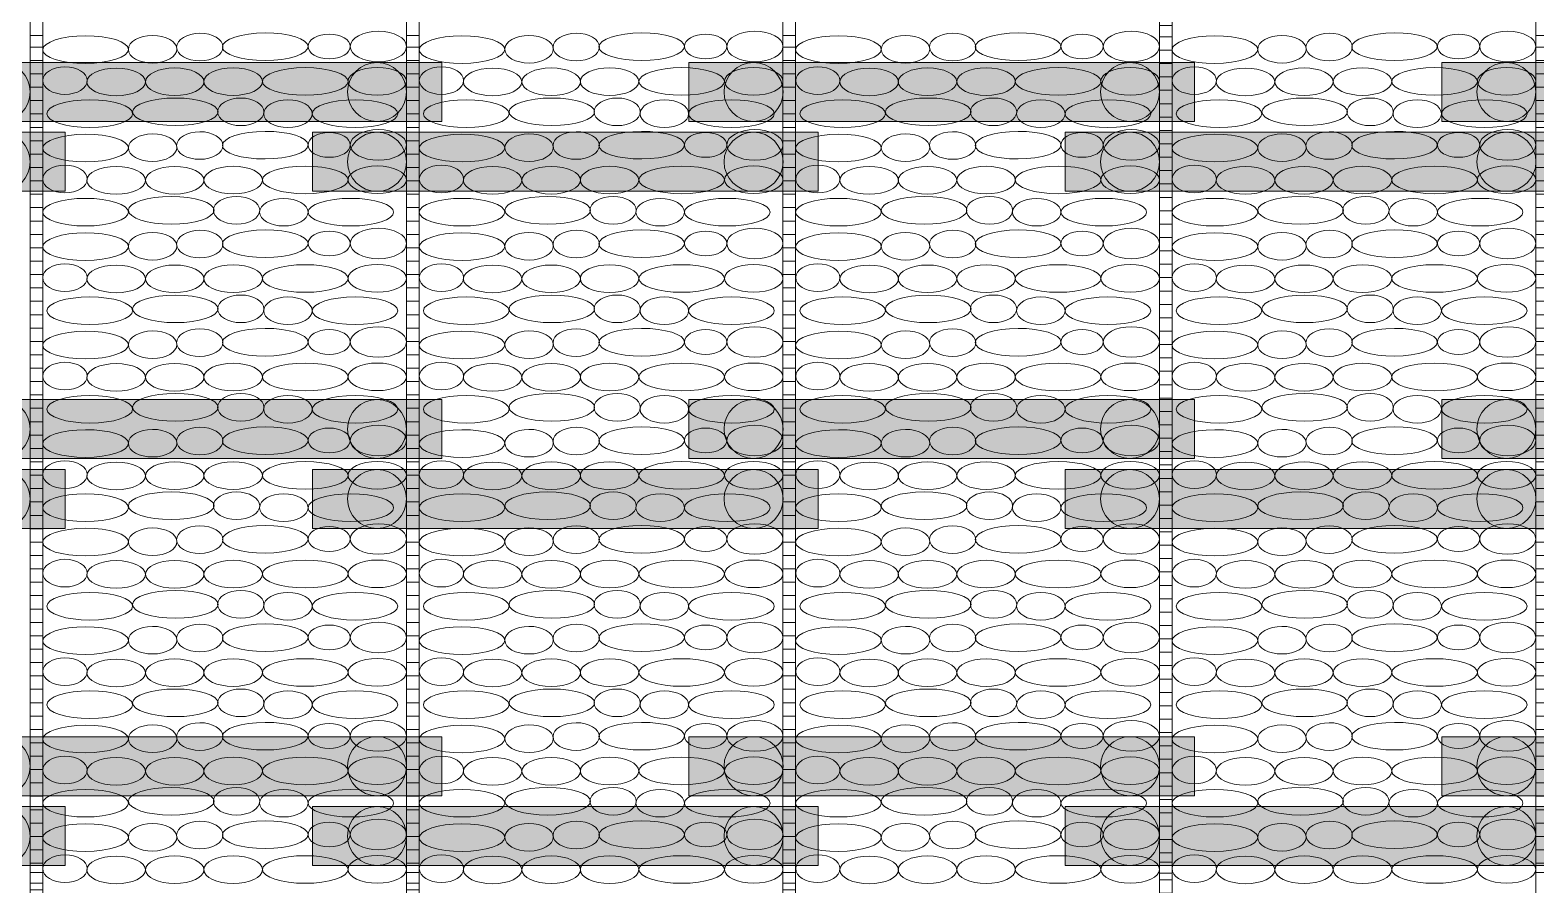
# Model space of a CAD drawing. Header units: inches. Extents: x 523 to 1492, y 69 to 539.
# Drawn here: x 813.8 to 849.53, y 334.78 to 355.06 of the extents above; entities that cross this region are included whole.
import ezdxf

# ---------------------------------------------------------------- set-up
doc = ezdxf.new("R2010")
doc.units = ezdxf.units.IN
doc.header["$MEASUREMENT"] = 0
pattern_1 = [(0, (17.8616, 0.25796), (1e-16, 0.3175), [])]
pattern_2 = [(0, (44.6572, 0.01436), (1e-16, 0.3175), [])]
pattern_3 = [(0, (53.58904, 0.01436), (1e-16, 0.3175), [])]
pattern_4 = [(0, (62.52087, 0.01436), (1e-16, 0.3175), [])]

# ---------------------------------------------------------------- blocks, each defined once
blk = doc.blocks.new('Бут.полосы')
at = {"linetype": 'ByBlock', "lineweight": 15}
h = blk.add_hatch(dxfattribs=at)
h.set_pattern_fill('ANSI31', color=22, scale=0.1, angle=315, style=0)
h.set_pattern_definition(pattern_1)
h.paths.add_polyline_path([(1973.124, -4735.447), (1972.824, -4735.447), (1972.824, -4755.303), (1973.124, -4755.303)])
h = blk.add_hatch(dxfattribs=at)
h.set_pattern_fill('ANSI31', color=22, scale=0.1, angle=315, style=0)
h.set_pattern_definition([(0, (26.79356, 0.01436), (1e-16, 0.3175), [])])
h.paths.add_polyline_path([(1982.056, -4735.691), (1981.756, -4735.691), (1981.756, -4755.546), (1982.056, -4755.546)])
h = blk.add_hatch(dxfattribs=at)
h.set_pattern_fill('ANSI31', color=22, scale=0.1, angle=315, style=0)
h.set_pattern_definition(pattern_2)
h.paths.add_polyline_path([(1999.92, -4735.691), (1999.62, -4735.691), (1999.62, -4755.546), (1999.92, -4755.546)])
h = blk.add_hatch(dxfattribs=at)
h.set_pattern_fill('ANSI31', color=22, scale=0.1, angle=315, style=0)
h.set_pattern_definition(pattern_3)
h.paths.add_polyline_path([(2008.852, -4735.691), (2008.552, -4735.691), (2008.552, -4755.546), (2008.852, -4755.546)])
h = blk.add_hatch(dxfattribs=at)
h.set_pattern_fill('ANSI31', color=22, scale=0.1, angle=315, style=0)
h.set_pattern_definition(pattern_4)
h.paths.add_polyline_path([(2017.784, -4735.691), (2017.484, -4735.691), (2017.484, -4755.546), (2017.784, -4755.546)])
h = blk.add_hatch(dxfattribs=at)
h.set_pattern_fill('ANSI31', color=22, scale=0.1, angle=315, style=0)
h.set_pattern_definition(pattern_1)
h.paths.add_polyline_path([(1973.125, -4755.563), (1972.825, -4755.563), (1972.825, -4775.54), (1973.125, -4775.54)])
h = blk.add_hatch(dxfattribs=at)
h.set_pattern_fill('ANSI31', color=22, scale=0.1, angle=315, style=0)
h.set_pattern_definition(pattern_2)
h.paths.add_polyline_path([(1999.92, -4755.806), (1999.62, -4755.806), (1999.62, -4775.784), (1999.92, -4775.784)])
h = blk.add_hatch(dxfattribs=at)
h.set_pattern_fill('ANSI31', color=22, scale=0.1, angle=315, style=0)
h.set_pattern_definition(pattern_3)
h.paths.add_polyline_path([(2008.852, -4755.806), (2008.552, -4755.806), (2008.552, -4775.784), (2008.852, -4775.784)])
h = blk.add_hatch(dxfattribs=at)
h.set_pattern_fill('ANSI31', color=22, scale=0.1, angle=315, style=0)
h.set_pattern_definition(pattern_4)
h.paths.add_polyline_path([(2017.784, -4755.806), (2017.484, -4755.806), (2017.484, -4775.784), (2017.784, -4775.784)])
at = {"color": 7, "linetype": 'ByBlock', "lineweight": 15}
for points in [[(1973.124, -4775.784), (1981.756, -4775.784), (1981.756, -4691.934), (1973.124, -4691.934)], [(1990.988, -4776.027), (1999.62, -4776.027), (1999.62, -4691.934), (1990.988, -4691.934)], [(1999.92, -4776.027), (2008.552, -4776.027), (2008.552, -4691.934), (1999.92, -4691.934)], [(2008.852, -4776.027), (2017.484, -4776.027), (2017.484, -4691.934), (2008.852, -4691.934)], [(2017.784, -4776.027), (2026.416, -4776.027), (2026.416, -4691.934), (2017.784, -4691.934)]]:
    blk.add_lwpolyline(points, close=True, dxfattribs=at)
at = {"color": 22, "linetype": 'ByBlock', "lineweight": 15}
for points in [[(1973.124, -4735.447), (1972.824, -4735.447), (1972.824, -4755.303), (1973.124, -4755.303)], [(1982.056, -4735.691), (1981.756, -4735.691), (1981.756, -4755.546), (1982.056, -4755.546)], [(1999.92, -4735.691), (1999.62, -4735.691), (1999.62, -4755.546), (1999.92, -4755.546)], [(2008.852, -4735.691), (2008.552, -4735.691), (2008.552, -4755.546), (2008.852, -4755.546)], [(2017.784, -4735.691), (2017.484, -4735.691), (2017.484, -4755.546), (2017.784, -4755.546)], [(1973.125, -4755.563), (1972.825, -4755.563), (1972.825, -4775.54), (1973.125, -4775.54)], [(1999.92, -4755.806), (1999.62, -4755.806), (1999.62, -4775.784), (1999.92, -4775.784)], [(2008.852, -4755.806), (2008.552, -4755.806), (2008.552, -4775.784), (2008.852, -4775.784)], [(2017.784, -4755.806), (2017.484, -4755.806), (2017.484, -4775.784), (2017.784, -4775.784)]]:
    blk.add_lwpolyline(points, close=True, dxfattribs=at)
at = {"color": 253, "linetype": 'ByBlock', "lineweight": 15, "extrusion": (0, 0, -1)}
for centre, major_axis, ratio in [((1976.851, -4735.962), (-0.549, -0.003), 0.596748), ((1978.402, -4735.954), (-1.016, -0.005), 0.322367), ((2003.646, -4735.962), (-0.549, -0.003), 0.596748), ((2005.198, -4735.954), (-1.016, -0.005), 0.322367), ((2012.578, -4735.962), (-0.549, -0.003), 0.596748), ((2014.13, -4735.954), (-1.016, -0.005), 0.322367), ((2021.51, -4735.962), (-0.549, -0.003), 0.596748), ((2023.062, -4735.954), (-1.016, -0.005), 0.322367), ((1974.14, -4736.021), (-1.016, -0.005), 0.322367), ((2000.936, -4736.021), (-1.016, -0.005), 0.322367), ((2009.868, -4736.021), (-1.016, -0.005), 0.322367), ((2018.8, -4736.021), (-1.016, -0.005), 0.322367), ((1978.942, -4737.543), (-0.575, 0), 0.569135), ((2005.738, -4737.543), (-0.575, 0), 0.569135), ((2014.67, -4737.543), (-0.575, 0), 0.569135), ((2023.602, -4737.543), (-0.575, 0), 0.569135), ((1974.14, -4738.358), (-1.016, -0.005), 0.322367), ((1976.851, -4738.298), (-0.549, -0.003), 0.596748), ((1978.402, -4738.29), (-1.016, -0.005), 0.322367), ((2000.936, -4738.358), (-1.016, -0.005), 0.322367), ((2003.646, -4738.298), (-0.549, -0.003), 0.596748), ((2005.198, -4738.29), (-1.016, -0.005), 0.322367), ((2009.868, -4738.358), (-1.016, -0.005), 0.322367), ((2012.578, -4738.298), (-0.549, -0.003), 0.596748), ((2014.13, -4738.29), (-1.016, -0.005), 0.322367), ((2018.8, -4738.358), (-1.016, -0.005), 0.322367), ((2021.51, -4738.298), (-0.549, -0.003), 0.596748), ((2023.062, -4738.29), (-1.016, -0.005), 0.322367), ((1978.844, -4739.88), (-0.575, 0), 0.569135), ((2005.639, -4739.88), (-0.575, 0), 0.569135), ((2014.571, -4739.88), (-0.575, 0), 0.569135), ((2023.503, -4739.88), (-0.575, 0), 0.569135), ((1978.402, -4740.629), (-1.016, -0.005), 0.322367), ((2005.198, -4740.629), (-1.016, -0.005), 0.322367), ((2014.13, -4740.629), (-1.016, -0.005), 0.322367), ((2023.062, -4740.629), (-1.016, -0.005), 0.322367), ((1974.14, -4740.697), (-1.016, -0.005), 0.322367), ((1976.851, -4740.637), (-0.549, -0.003), 0.596748), ((2000.936, -4740.697), (-1.016, -0.005), 0.322367), ((2003.646, -4740.637), (-0.549, -0.003), 0.596748), ((2009.868, -4740.697), (-1.016, -0.005), 0.322367), ((2012.578, -4740.637), (-0.549, -0.003), 0.596748), ((2018.8, -4740.697), (-1.016, -0.005), 0.322367), ((2021.51, -4740.637), (-0.549, -0.003), 0.596748), ((1978.942, -4742.219), (-0.575, 0), 0.569135), ((2005.738, -4742.219), (-0.575, 0), 0.569135), ((2014.67, -4742.219), (-0.575, 0), 0.569135), ((2023.602, -4742.219), (-0.575, 0), 0.569135), ((1974.14, -4743.033), (-1.016, -0.005), 0.322367), ((1976.851, -4742.974), (-0.549, -0.003), 0.596748), ((1978.402, -4742.966), (-1.016, -0.005), 0.322367), ((2000.936, -4743.033), (-1.016, -0.005), 0.322367), ((2003.646, -4742.974), (-0.549, -0.003), 0.596748), ((2005.198, -4742.966), (-1.016, -0.005), 0.322367), ((2009.868, -4743.033), (-1.016, -0.005), 0.322367), ((2012.578, -4742.974), (-0.549, -0.003), 0.596748), ((2014.13, -4742.966), (-1.016, -0.005), 0.322367), ((2018.8, -4743.033), (-1.016, -0.005), 0.322367), ((2021.51, -4742.974), (-0.549, -0.003), 0.596748), ((2023.062, -4742.966), (-1.016, -0.005), 0.322367), ((1978.942, -4744.556), (-0.575, 0), 0.569135), ((2005.738, -4744.556), (-0.575, 0), 0.569135), ((2014.67, -4744.556), (-0.575, 0), 0.569135), ((2023.602, -4744.556), (-0.575, 0), 0.569135), ((1974.14, -4745.37), (-1.016, -0.005), 0.322367), ((1976.851, -4745.311), (-0.549, -0.003), 0.596748), ((1978.402, -4745.303), (-1.016, -0.005), 0.322367), ((2000.936, -4745.37), (-1.016, -0.005), 0.322367), ((2003.646, -4745.311), (-0.549, -0.003), 0.596748), ((2005.198, -4745.303), (-1.016, -0.005), 0.322367), ((2009.868, -4745.37), (-1.016, -0.005), 0.322367), ((2012.578, -4745.311), (-0.549, -0.003), 0.596748), ((2014.13, -4745.303), (-1.016, -0.005), 0.322367), ((2018.8, -4745.37), (-1.016, -0.005), 0.322367), ((2021.51, -4745.311), (-0.549, -0.003), 0.596748), ((2023.062, -4745.303), (-1.016, -0.005), 0.322367), ((1978.844, -4746.892), (-0.575, 0), 0.569135), ((2005.639, -4746.892), (-0.575, 0), 0.569135), ((2014.571, -4746.892), (-0.575, 0), 0.569135), ((2023.503, -4746.892), (-0.575, 0), 0.569135), ((1974.14, -4747.709), (-1.016, -0.005), 0.322367), ((1976.851, -4747.65), (-0.549, -0.003), 0.596748), ((1978.402, -4747.642), (-1.016, -0.005), 0.322367), ((2000.936, -4747.709), (-1.016, -0.005), 0.322367), ((2003.646, -4747.65), (-0.549, -0.003), 0.596748), ((2005.198, -4747.642), (-1.016, -0.005), 0.322367), ((2009.868, -4747.709), (-1.016, -0.005), 0.322367), ((2012.578, -4747.65), (-0.549, -0.003), 0.596748), ((2014.13, -4747.642), (-1.016, -0.005), 0.322367), ((2018.8, -4747.709), (-1.016, -0.005), 0.322367), ((2021.51, -4747.65), (-0.549, -0.003), 0.596748), ((2023.062, -4747.642), (-1.016, -0.005), 0.322367), ((1978.942, -4749.231), (-0.575, 0), 0.569135), ((2005.738, -4749.231), (-0.575, 0), 0.569135), ((2014.67, -4749.231), (-0.575, 0), 0.569135), ((2023.602, -4749.231), (-0.575, 0), 0.569135), ((1974.14, -4750.046), (-1.016, -0.005), 0.322367), ((1976.851, -4749.986), (-0.549, -0.003), 0.596748), ((1978.402, -4749.978), (-1.016, -0.005), 0.322367), ((2000.936, -4750.046), (-1.016, -0.005), 0.322367), ((2003.646, -4749.986), (-0.549, -0.003), 0.596748), ((2005.198, -4749.978), (-1.016, -0.005), 0.322367), ((2009.868, -4750.046), (-1.016, -0.005), 0.322367), ((2012.578, -4749.986), (-0.549, -0.003), 0.596748), ((2014.13, -4749.978), (-1.016, -0.005), 0.322367), ((2018.8, -4750.046), (-1.016, -0.005), 0.322367), ((2021.51, -4749.986), (-0.549, -0.003), 0.596748), ((2023.062, -4749.978), (-1.016, -0.005), 0.322367), ((1978.942, -4751.568), (-0.575, 0), 0.569135), ((2005.738, -4751.568), (-0.575, 0), 0.569135), ((2014.67, -4751.568), (-0.575, 0), 0.569135), ((2023.602, -4751.568), (-0.575, 0), 0.569135), ((1974.14, -4752.382), (-1.016, -0.005), 0.322367), ((1976.851, -4752.323), (-0.549, -0.003), 0.596748), ((1978.402, -4752.315), (-1.016, -0.005), 0.322367), ((2000.936, -4752.382), (-1.016, -0.005), 0.322367), ((2003.646, -4752.323), (-0.549, -0.003), 0.596748), ((2005.198, -4752.315), (-1.016, -0.005), 0.322367), ((2009.868, -4752.382), (-1.016, -0.005), 0.322367), ((2012.578, -4752.323), (-0.549, -0.003), 0.596748), ((2014.13, -4752.315), (-1.016, -0.005), 0.322367), ((2018.8, -4752.382), (-1.016, -0.005), 0.322367), ((2021.51, -4752.323), (-0.549, -0.003), 0.596748), ((2023.062, -4752.315), (-1.016, -0.005), 0.322367), ((1978.844, -4753.905), (-0.575, 0), 0.569135), ((2005.639, -4753.905), (-0.575, 0), 0.569135), ((2014.571, -4753.905), (-0.575, 0), 0.569135), ((2023.503, -4753.905), (-0.575, 0), 0.569135), ((1974.14, -4754.721), (-1.016, -0.005), 0.322367), ((1976.851, -4754.662), (-0.549, -0.003), 0.596748), ((1978.402, -4754.654), (-1.016, -0.005), 0.322367), ((2000.936, -4754.721), (-1.016, -0.005), 0.322367), ((2003.646, -4754.662), (-0.549, -0.003), 0.596748), ((2005.198, -4754.654), (-1.016, -0.005), 0.322367), ((2009.868, -4754.721), (-1.016, -0.005), 0.322367), ((2012.578, -4754.662), (-0.549, -0.003), 0.596748), ((2014.13, -4754.654), (-1.016, -0.005), 0.322367), ((2018.8, -4754.721), (-1.016, -0.005), 0.322367), ((2021.51, -4754.662), (-0.549, -0.003), 0.596748), ((2023.062, -4754.654), (-1.016, -0.005), 0.322367)]:
    blk.add_ellipse(centre, major_axis=major_axis, ratio=ratio, dxfattribs=at)
at = {"color": 253, "linetype": 'ByBlock', "lineweight": 15}
for centre, major_axis, ratio in [((1979.921, -4735.948), (-0.502, 0), 0.586261), ((1981.09, -4735.948), (-0.667, 0), 0.543772), ((2006.716, -4735.948), (-0.502, 0), 0.586261), ((2007.885, -4735.948), (-0.667, 0), 0.543772), ((2015.648, -4735.948), (-0.502, 0), 0.586261), ((2016.817, -4735.948), (-0.667, 0), 0.543772), ((2024.58, -4735.948), (-0.502, 0), 0.586261), ((2025.749, -4735.948), (-0.667, 0), 0.543772), ((1975.732, -4736.013), (0.575, 0.003), 0.569135), ((2002.527, -4736.013), (0.575, 0.003), 0.569135), ((2011.459, -4736.013), (0.575, 0.003), 0.569135), ((2020.391, -4736.013), (0.575, 0.003), 0.569135), ((1973.652, -4736.757), (-0.525, 0), 0.625314), ((1974.867, -4736.789), (0.694, 0), 0.47197), ((1976.255, -4736.785), (0.694, 0), 0.47197), ((1977.643, -4736.781), (0.694, 0), 0.47197), ((1979.353, -4736.778), (1.016, 0), 0.322367), ((1981.063, -4736.774), (0.694, 0), 0.47197), ((2000.448, -4736.757), (-0.525, 0), 0.625314), ((2001.663, -4736.789), (0.694, 0), 0.47197), ((2003.051, -4736.785), (0.694, 0), 0.47197), ((2004.438, -4736.781), (0.694, 0), 0.47197), ((2006.148, -4736.778), (1.016, 0), 0.322367), ((2007.858, -4736.774), (0.694, 0), 0.47197), ((2009.379, -4736.757), (-0.525, 0), 0.625314), ((2010.595, -4736.789), (0.694, 0), 0.47197), ((2011.982, -4736.785), (0.694, 0), 0.47197), ((2013.37, -4736.781), (0.694, 0), 0.47197), ((2015.08, -4736.778), (1.016, 0), 0.322367), ((2016.79, -4736.774), (0.694, 0), 0.47197), ((2018.311, -4736.757), (-0.525, 0), 0.625314), ((2019.527, -4736.789), (0.694, 0), 0.47197), ((2020.914, -4736.785), (0.694, 0), 0.47197), ((2022.302, -4736.781), (0.694, 0), 0.47197), ((2024.012, -4736.778), (1.016, 0), 0.322367), ((2025.722, -4736.774), (0.694, 0), 0.47197), ((1974.239, -4737.543), (1.016, 0), 0.322367), ((1976.271, -4737.498), (1.016, 0), 0.322367), ((1977.823, -4737.498), (0.549, 0), 0.596748), ((1980.534, -4737.543), (1.016, 0), 0.322367), ((2001.035, -4737.543), (1.016, 0), 0.322367), ((2003.067, -4737.498), (1.016, 0), 0.322367), ((2004.619, -4737.498), (0.549, 0), 0.596748), ((2007.329, -4737.543), (1.016, 0), 0.322367), ((2009.967, -4737.543), (1.016, 0), 0.322367), ((2011.999, -4737.498), (1.016, 0), 0.322367), ((2013.55, -4737.498), (0.549, 0), 0.596748), ((2016.261, -4737.543), (1.016, 0), 0.322367), ((2018.899, -4737.543), (1.016, 0), 0.322367), ((2020.931, -4737.498), (1.016, 0), 0.322367), ((2022.482, -4737.498), (0.549, 0), 0.596748), ((2025.193, -4737.543), (1.016, 0), 0.322367), ((1975.732, -4738.349), (0.575, 0.003), 0.569135), ((1979.921, -4738.284), (-0.502, 0), 0.586261), ((1981.09, -4738.284), (-0.667, 0), 0.543772), ((2002.527, -4738.349), (0.575, 0.003), 0.569135), ((2006.716, -4738.284), (-0.502, 0), 0.586261), ((2007.885, -4738.284), (-0.667, 0), 0.543772), ((2011.459, -4738.349), (0.575, 0.003), 0.569135), ((2015.648, -4738.284), (-0.502, 0), 0.586261), ((2016.817, -4738.284), (-0.667, 0), 0.543772), ((2020.391, -4738.349), (0.575, 0.003), 0.569135), ((2024.58, -4738.284), (-0.502, 0), 0.586261), ((2025.749, -4738.284), (-0.667, 0), 0.543772), ((1973.652, -4739.094), (-0.525, 0), 0.625314), ((1974.867, -4739.125), (0.694, 0), 0.47197), ((1976.255, -4739.121), (0.694, 0), 0.47197), ((1977.643, -4739.118), (0.694, 0), 0.47197), ((1979.353, -4739.114), (1.016, 0), 0.322367), ((1981.063, -4739.111), (0.694, 0), 0.47197), ((2000.448, -4739.094), (-0.525, 0), 0.625314), ((2001.663, -4739.125), (0.694, 0), 0.47197), ((2003.051, -4739.121), (0.694, 0), 0.47197), ((2004.438, -4739.118), (0.694, 0), 0.47197), ((2006.148, -4739.114), (1.016, 0), 0.322367), ((2007.858, -4739.111), (0.694, 0), 0.47197), ((2009.379, -4739.094), (-0.525, 0), 0.625314), ((2010.595, -4739.125), (0.694, 0), 0.47197), ((2011.982, -4739.121), (0.694, 0), 0.47197), ((2013.37, -4739.118), (0.694, 0), 0.47197), ((2015.08, -4739.114), (1.016, 0), 0.322367), ((2016.79, -4739.111), (0.694, 0), 0.47197), ((2018.311, -4739.094), (-0.525, 0), 0.625314), ((2019.527, -4739.125), (0.694, 0), 0.47197), ((2020.914, -4739.121), (0.694, 0), 0.47197), ((2022.302, -4739.118), (0.694, 0), 0.47197), ((2024.012, -4739.114), (1.016, 0), 0.322367), ((2025.722, -4739.111), (0.694, 0), 0.47197), ((1974.141, -4739.88), (1.016, 0), 0.322367), ((1976.173, -4739.835), (1.016, 0), 0.322367), ((1977.724, -4739.835), (0.549, 0), 0.596748), ((1980.435, -4739.88), (1.016, 0), 0.322367), ((2000.936, -4739.88), (1.016, 0), 0.322367), ((2002.968, -4739.835), (1.016, 0), 0.322367), ((2004.52, -4739.835), (0.549, 0), 0.596748), ((2007.23, -4739.88), (1.016, 0), 0.322367), ((2009.868, -4739.88), (1.016, 0), 0.322367), ((2011.9, -4739.835), (1.016, 0), 0.322367), ((2013.452, -4739.835), (0.549, 0), 0.596748), ((2016.162, -4739.88), (1.016, 0), 0.322367), ((2018.8, -4739.88), (1.016, 0), 0.322367), ((2020.832, -4739.835), (1.016, 0), 0.322367), ((2022.384, -4739.835), (0.549, 0), 0.596748), ((2025.094, -4739.88), (1.016, 0), 0.322367), ((1981.09, -4740.623), (-0.667, 0), 0.543772), ((2007.885, -4740.623), (-0.667, 0), 0.543772), ((2016.817, -4740.623), (-0.667, 0), 0.543772), ((2025.749, -4740.623), (-0.667, 0), 0.543772), ((1975.732, -4740.688), (0.575, 0.003), 0.569135), ((1979.921, -4740.623), (-0.502, 0), 0.586261), ((2002.527, -4740.688), (0.575, 0.003), 0.569135), ((2006.716, -4740.623), (-0.502, 0), 0.586261), ((2011.459, -4740.688), (0.575, 0.003), 0.569135), ((2015.648, -4740.623), (-0.502, 0), 0.586261), ((2020.391, -4740.688), (0.575, 0.003), 0.569135), ((2024.58, -4740.623), (-0.502, 0), 0.586261), ((1973.652, -4741.433), (-0.525, 0), 0.625314), ((1974.867, -4741.464), (0.694, 0), 0.47197), ((1976.255, -4741.461), (0.694, 0), 0.47197), ((1977.643, -4741.457), (0.694, 0), 0.47197), ((1979.353, -4741.454), (1.016, 0), 0.322367), ((1981.063, -4741.45), (0.694, 0), 0.47197), ((2000.448, -4741.433), (-0.525, 0), 0.625314), ((2001.663, -4741.464), (0.694, 0), 0.47197), ((2003.051, -4741.461), (0.694, 0), 0.47197), ((2004.438, -4741.457), (0.694, 0), 0.47197), ((2006.148, -4741.454), (1.016, 0), 0.322367), ((2007.858, -4741.45), (0.694, 0), 0.47197), ((2009.379, -4741.433), (-0.525, 0), 0.625314), ((2010.595, -4741.464), (0.694, 0), 0.47197), ((2011.982, -4741.461), (0.694, 0), 0.47197), ((2013.37, -4741.457), (0.694, 0), 0.47197), ((2015.08, -4741.454), (1.016, 0), 0.322367), ((2016.79, -4741.45), (0.694, 0), 0.47197), ((2018.311, -4741.433), (-0.525, 0), 0.625314), ((2019.527, -4741.464), (0.694, 0), 0.47197), ((2020.914, -4741.461), (0.694, 0), 0.47197), ((2022.302, -4741.457), (0.694, 0), 0.47197), ((2024.012, -4741.454), (1.016, 0), 0.322367), ((2025.722, -4741.45), (0.694, 0), 0.47197), ((1974.239, -4742.219), (1.016, 0), 0.322367), ((1976.271, -4742.174), (1.016, 0), 0.322367), ((1977.823, -4742.174), (0.549, 0), 0.596748), ((1980.534, -4742.219), (1.016, 0), 0.322367), ((2001.035, -4742.219), (1.016, 0), 0.322367), ((2003.067, -4742.174), (1.016, 0), 0.322367), ((2004.619, -4742.174), (0.549, 0), 0.596748), ((2007.329, -4742.219), (1.016, 0), 0.322367), ((2009.967, -4742.219), (1.016, 0), 0.322367), ((2011.999, -4742.174), (1.016, 0), 0.322367), ((2013.55, -4742.174), (0.549, 0), 0.596748), ((2016.261, -4742.219), (1.016, 0), 0.322367), ((2018.899, -4742.219), (1.016, 0), 0.322367), ((2020.931, -4742.174), (1.016, 0), 0.322367), ((2022.482, -4742.174), (0.549, 0), 0.596748), ((2025.193, -4742.219), (1.016, 0), 0.322367), ((1975.732, -4743.025), (0.575, 0.003), 0.569135), ((1979.921, -4742.96), (-0.502, 0), 0.586261), ((1981.09, -4742.96), (-0.667, 0), 0.543772), ((2002.527, -4743.025), (0.575, 0.003), 0.569135), ((2006.716, -4742.96), (-0.502, 0), 0.586261), ((2007.885, -4742.96), (-0.667, 0), 0.543772), ((2011.459, -4743.025), (0.575, 0.003), 0.569135), ((2015.648, -4742.96), (-0.502, 0), 0.586261), ((2016.817, -4742.96), (-0.667, 0), 0.543772), ((2020.391, -4743.025), (0.575, 0.003), 0.569135), ((2024.58, -4742.96), (-0.502, 0), 0.586261), ((2025.749, -4742.96), (-0.667, 0), 0.543772), ((1973.652, -4743.77), (-0.525, 0), 0.625314), ((1974.867, -4743.801), (0.694, 0), 0.47197), ((1976.255, -4743.797), (0.694, 0), 0.47197), ((1977.643, -4743.793), (0.694, 0), 0.47197), ((1979.353, -4743.79), (1.016, 0), 0.322367), ((1981.063, -4743.787), (0.694, 0), 0.47197), ((2000.448, -4743.77), (-0.525, 0), 0.625314), ((2001.663, -4743.801), (0.694, 0), 0.47197), ((2003.051, -4743.797), (0.694, 0), 0.47197), ((2004.438, -4743.793), (0.694, 0), 0.47197), ((2006.148, -4743.79), (1.016, 0), 0.322367), ((2007.858, -4743.787), (0.694, 0), 0.47197), ((2009.379, -4743.77), (-0.525, 0), 0.625314), ((2010.595, -4743.801), (0.694, 0), 0.47197), ((2011.982, -4743.797), (0.694, 0), 0.47197), ((2013.37, -4743.793), (0.694, 0), 0.47197), ((2015.08, -4743.79), (1.016, 0), 0.322367), ((2016.79, -4743.787), (0.694, 0), 0.47197), ((2018.311, -4743.77), (-0.525, 0), 0.625314), ((2019.527, -4743.801), (0.694, 0), 0.47197), ((2020.914, -4743.797), (0.694, 0), 0.47197), ((2022.302, -4743.793), (0.694, 0), 0.47197), ((2024.012, -4743.79), (1.016, 0), 0.322367), ((2025.722, -4743.787), (0.694, 0), 0.47197), ((1974.239, -4744.556), (1.016, 0), 0.322367), ((1976.271, -4744.51), (1.016, 0), 0.322367), ((1977.823, -4744.51), (0.549, 0), 0.596748), ((1980.534, -4744.556), (1.016, 0), 0.322367), ((2001.035, -4744.556), (1.016, 0), 0.322367), ((2003.067, -4744.51), (1.016, 0), 0.322367), ((2004.619, -4744.51), (0.549, 0), 0.596748), ((2007.329, -4744.556), (1.016, 0), 0.322367), ((2009.967, -4744.556), (1.016, 0), 0.322367), ((2011.999, -4744.51), (1.016, 0), 0.322367), ((2013.55, -4744.51), (0.549, 0), 0.596748), ((2016.261, -4744.556), (1.016, 0), 0.322367), ((2018.899, -4744.556), (1.016, 0), 0.322367), ((2020.931, -4744.51), (1.016, 0), 0.322367), ((2022.482, -4744.51), (0.549, 0), 0.596748), ((2025.193, -4744.556), (1.016, 0), 0.322367), ((1981.09, -4745.297), (-0.667, 0), 0.543772), ((2007.885, -4745.297), (-0.667, 0), 0.543772), ((2016.817, -4745.297), (-0.667, 0), 0.543772), ((2025.749, -4745.297), (-0.667, 0), 0.543772), ((1975.732, -4745.362), (0.575, 0.003), 0.569135), ((1979.921, -4745.297), (-0.502, 0), 0.586261), ((2002.527, -4745.362), (0.575, 0.003), 0.569135), ((2006.716, -4745.297), (-0.502, 0), 0.586261), ((2011.459, -4745.362), (0.575, 0.003), 0.569135), ((2015.648, -4745.297), (-0.502, 0), 0.586261), ((2020.391, -4745.362), (0.575, 0.003), 0.569135), ((2024.58, -4745.297), (-0.502, 0), 0.586261), ((1973.652, -4746.107), (-0.525, 0), 0.625314), ((1974.867, -4746.138), (0.694, 0), 0.47197), ((1976.255, -4746.134), (0.694, 0), 0.47197), ((1977.643, -4746.13), (0.694, 0), 0.47197), ((1979.353, -4746.127), (1.016, 0), 0.322367), ((1981.063, -4746.123), (0.694, 0), 0.47197), ((2000.448, -4746.107), (-0.525, 0), 0.625314), ((2001.663, -4746.138), (0.694, 0), 0.47197), ((2003.051, -4746.134), (0.694, 0), 0.47197), ((2004.438, -4746.13), (0.694, 0), 0.47197), ((2006.148, -4746.127), (1.016, 0), 0.322367), ((2007.858, -4746.123), (0.694, 0), 0.47197), ((2009.379, -4746.107), (-0.525, 0), 0.625314), ((2010.595, -4746.138), (0.694, 0), 0.47197), ((2011.982, -4746.134), (0.694, 0), 0.47197), ((2013.37, -4746.13), (0.694, 0), 0.47197), ((2015.08, -4746.127), (1.016, 0), 0.322367), ((2016.79, -4746.123), (0.694, 0), 0.47197), ((2018.311, -4746.107), (-0.525, 0), 0.625314), ((2019.527, -4746.138), (0.694, 0), 0.47197), ((2020.914, -4746.134), (0.694, 0), 0.47197), ((2022.302, -4746.13), (0.694, 0), 0.47197), ((2024.012, -4746.127), (1.016, 0), 0.322367), ((2025.722, -4746.123), (0.694, 0), 0.47197), ((1974.141, -4746.892), (1.016, 0), 0.322367), ((1976.173, -4746.847), (1.016, 0), 0.322367), ((1977.724, -4746.847), (0.549, 0), 0.596748), ((1980.435, -4746.892), (1.016, 0), 0.322367), ((2000.936, -4746.892), (1.016, 0), 0.322367), ((2002.968, -4746.847), (1.016, 0), 0.322367), ((2004.52, -4746.847), (0.549, 0), 0.596748), ((2007.23, -4746.892), (1.016, 0), 0.322367), ((2009.868, -4746.892), (1.016, 0), 0.322367), ((2011.9, -4746.847), (1.016, 0), 0.322367), ((2013.452, -4746.847), (0.549, 0), 0.596748), ((2016.162, -4746.892), (1.016, 0), 0.322367), ((2018.8, -4746.892), (1.016, 0), 0.322367), ((2020.832, -4746.847), (1.016, 0), 0.322367), ((2022.384, -4746.847), (0.549, 0), 0.596748), ((2025.094, -4746.892), (1.016, 0), 0.322367), ((1975.732, -4747.701), (0.575, 0.003), 0.569135), ((1979.921, -4747.636), (-0.502, 0), 0.586261), ((1981.09, -4747.636), (-0.667, 0), 0.543772), ((2002.527, -4747.701), (0.575, 0.003), 0.569135), ((2006.716, -4747.636), (-0.502, 0), 0.586261), ((2007.885, -4747.636), (-0.667, 0), 0.543772), ((2011.459, -4747.701), (0.575, 0.003), 0.569135), ((2015.648, -4747.636), (-0.502, 0), 0.586261), ((2016.817, -4747.636), (-0.667, 0), 0.543772), ((2020.391, -4747.701), (0.575, 0.003), 0.569135), ((2024.58, -4747.636), (-0.502, 0), 0.586261), ((2025.749, -4747.636), (-0.667, 0), 0.543772), ((1973.652, -4748.446), (-0.525, 0), 0.625314), ((1974.867, -4748.477), (0.694, 0), 0.47197), ((1976.255, -4748.473), (0.694, 0), 0.47197), ((1977.643, -4748.469), (0.694, 0), 0.47197), ((1979.353, -4748.466), (1.016, 0), 0.322367), ((1981.063, -4748.462), (0.694, 0), 0.47197), ((2000.448, -4748.446), (-0.525, 0), 0.625314), ((2001.663, -4748.477), (0.694, 0), 0.47197), ((2003.051, -4748.473), (0.694, 0), 0.47197), ((2004.438, -4748.469), (0.694, 0), 0.47197), ((2006.148, -4748.466), (1.016, 0), 0.322367), ((2007.858, -4748.462), (0.694, 0), 0.47197), ((2009.379, -4748.446), (-0.525, 0), 0.625314), ((2010.595, -4748.477), (0.694, 0), 0.47197), ((2011.982, -4748.473), (0.694, 0), 0.47197), ((2013.37, -4748.469), (0.694, 0), 0.47197), ((2015.08, -4748.466), (1.016, 0), 0.322367), ((2016.79, -4748.462), (0.694, 0), 0.47197), ((2018.311, -4748.446), (-0.525, 0), 0.625314), ((2019.527, -4748.477), (0.694, 0), 0.47197), ((2020.914, -4748.473), (0.694, 0), 0.47197), ((2022.302, -4748.469), (0.694, 0), 0.47197), ((2024.012, -4748.466), (1.016, 0), 0.322367), ((2025.722, -4748.462), (0.694, 0), 0.47197), ((1976.271, -4749.186), (1.016, 0), 0.322367), ((1977.823, -4749.186), (0.549, 0), 0.596748), ((2003.067, -4749.186), (1.016, 0), 0.322367), ((2004.619, -4749.186), (0.549, 0), 0.596748), ((2011.999, -4749.186), (1.016, 0), 0.322367), ((2013.55, -4749.186), (0.549, 0), 0.596748), ((2020.931, -4749.186), (1.016, 0), 0.322367), ((2022.482, -4749.186), (0.549, 0), 0.596748), ((1974.239, -4749.231), (1.016, 0), 0.322367), ((1980.534, -4749.231), (1.016, 0), 0.322367), ((2001.035, -4749.231), (1.016, 0), 0.322367), ((2007.329, -4749.231), (1.016, 0), 0.322367), ((2009.967, -4749.231), (1.016, 0), 0.322367), ((2016.261, -4749.231), (1.016, 0), 0.322367), ((2018.899, -4749.231), (1.016, 0), 0.322367), ((2025.193, -4749.231), (1.016, 0), 0.322367), ((1975.732, -4750.037), (0.575, 0.003), 0.569135), ((1979.921, -4749.972), (-0.502, 0), 0.586261), ((1981.09, -4749.972), (-0.667, 0), 0.543772), ((2002.527, -4750.037), (0.575, 0.003), 0.569135), ((2006.716, -4749.972), (-0.502, 0), 0.586261), ((2007.885, -4749.972), (-0.667, 0), 0.543772), ((2011.459, -4750.037), (0.575, 0.003), 0.569135), ((2015.648, -4749.972), (-0.502, 0), 0.586261), ((2016.817, -4749.972), (-0.667, 0), 0.543772), ((2020.391, -4750.037), (0.575, 0.003), 0.569135), ((2024.58, -4749.972), (-0.502, 0), 0.586261), ((2025.749, -4749.972), (-0.667, 0), 0.543772), ((1973.652, -4750.782), (-0.525, 0), 0.625314), ((1974.867, -4750.813), (0.694, 0), 0.47197), ((1976.255, -4750.81), (0.694, 0), 0.47197), ((1977.643, -4750.806), (0.694, 0), 0.47197), ((1979.353, -4750.803), (1.016, 0), 0.322367), ((1981.063, -4750.799), (0.694, 0), 0.47197), ((2000.448, -4750.782), (-0.525, 0), 0.625314), ((2001.663, -4750.813), (0.694, 0), 0.47197), ((2003.051, -4750.81), (0.694, 0), 0.47197), ((2004.438, -4750.806), (0.694, 0), 0.47197), ((2006.148, -4750.803), (1.016, 0), 0.322367), ((2007.858, -4750.799), (0.694, 0), 0.47197), ((2009.379, -4750.782), (-0.525, 0), 0.625314), ((2010.595, -4750.813), (0.694, 0), 0.47197), ((2011.982, -4750.81), (0.694, 0), 0.47197), ((2013.37, -4750.806), (0.694, 0), 0.47197), ((2015.08, -4750.803), (1.016, 0), 0.322367), ((2016.79, -4750.799), (0.694, 0), 0.47197), ((2018.311, -4750.782), (-0.525, 0), 0.625314), ((2019.527, -4750.813), (0.694, 0), 0.47197), ((2020.914, -4750.81), (0.694, 0), 0.47197), ((2022.302, -4750.806), (0.694, 0), 0.47197), ((2024.012, -4750.803), (1.016, 0), 0.322367), ((2025.722, -4750.799), (0.694, 0), 0.47197), ((1974.239, -4751.568), (1.016, 0), 0.322367), ((1976.271, -4751.523), (1.016, 0), 0.322367), ((1977.823, -4751.523), (0.549, 0), 0.596748), ((1980.534, -4751.568), (1.016, 0), 0.322367), ((2001.035, -4751.568), (1.016, 0), 0.322367), ((2003.067, -4751.523), (1.016, 0), 0.322367), ((2004.619, -4751.523), (0.549, 0), 0.596748), ((2007.329, -4751.568), (1.016, 0), 0.322367), ((2009.967, -4751.568), (1.016, 0), 0.322367), ((2011.999, -4751.523), (1.016, 0), 0.322367), ((2013.55, -4751.523), (0.549, 0), 0.596748), ((2016.261, -4751.568), (1.016, 0), 0.322367), ((2018.899, -4751.568), (1.016, 0), 0.322367), ((2020.931, -4751.523), (1.016, 0), 0.322367), ((2022.482, -4751.523), (0.549, 0), 0.596748), ((2025.193, -4751.568), (1.016, 0), 0.322367), ((1975.732, -4752.374), (0.575, 0.003), 0.569135), ((1979.921, -4752.309), (-0.502, 0), 0.586261), ((1981.09, -4752.309), (-0.667, 0), 0.543772), ((2002.527, -4752.374), (0.575, 0.003), 0.569135), ((2006.716, -4752.309), (-0.502, 0), 0.586261), ((2007.885, -4752.309), (-0.667, 0), 0.543772), ((2011.459, -4752.374), (0.575, 0.003), 0.569135), ((2015.648, -4752.309), (-0.502, 0), 0.586261), ((2016.817, -4752.309), (-0.667, 0), 0.543772), ((2020.391, -4752.374), (0.575, 0.003), 0.569135), ((2024.58, -4752.309), (-0.502, 0), 0.586261), ((2025.749, -4752.309), (-0.667, 0), 0.543772), ((1973.652, -4753.119), (-0.525, 0), 0.625314), ((2000.448, -4753.119), (-0.525, 0), 0.625314), ((2009.379, -4753.119), (-0.525, 0), 0.625314), ((2018.311, -4753.119), (-0.525, 0), 0.625314), ((1974.867, -4753.15), (0.694, 0), 0.47197), ((1976.255, -4753.146), (0.694, 0), 0.47197), ((1977.643, -4753.142), (0.694, 0), 0.47197), ((1979.353, -4753.139), (1.016, 0), 0.322367), ((1981.063, -4753.136), (0.694, 0), 0.47197), ((2001.663, -4753.15), (0.694, 0), 0.47197), ((2003.051, -4753.146), (0.694, 0), 0.47197), ((2004.438, -4753.142), (0.694, 0), 0.47197), ((2006.148, -4753.139), (1.016, 0), 0.322367), ((2007.858, -4753.136), (0.694, 0), 0.47197), ((2010.595, -4753.15), (0.694, 0), 0.47197), ((2011.982, -4753.146), (0.694, 0), 0.47197), ((2013.37, -4753.142), (0.694, 0), 0.47197), ((2015.08, -4753.139), (1.016, 0), 0.322367), ((2016.79, -4753.136), (0.694, 0), 0.47197), ((2019.527, -4753.15), (0.694, 0), 0.47197), ((2020.914, -4753.146), (0.694, 0), 0.47197), ((2022.302, -4753.142), (0.694, 0), 0.47197), ((2024.012, -4753.139), (1.016, 0), 0.322367), ((2025.722, -4753.136), (0.694, 0), 0.47197), ((1974.141, -4753.905), (1.016, 0), 0.322367), ((1976.173, -4753.859), (1.016, 0), 0.322367), ((1977.724, -4753.859), (0.549, 0), 0.596748), ((1980.435, -4753.905), (1.016, 0), 0.322367), ((2000.936, -4753.905), (1.016, 0), 0.322367), ((2002.968, -4753.859), (1.016, 0), 0.322367), ((2004.52, -4753.859), (0.549, 0), 0.596748), ((2007.23, -4753.905), (1.016, 0), 0.322367), ((2009.868, -4753.905), (1.016, 0), 0.322367), ((2011.9, -4753.859), (1.016, 0), 0.322367), ((2013.452, -4753.859), (0.549, 0), 0.596748), ((2016.162, -4753.905), (1.016, 0), 0.322367), ((2018.8, -4753.905), (1.016, 0), 0.322367), ((2020.832, -4753.859), (1.016, 0), 0.322367), ((2022.384, -4753.859), (0.549, 0), 0.596748), ((2025.094, -4753.905), (1.016, 0), 0.322367), ((1975.732, -4754.713), (0.575, 0.003), 0.569135), ((1979.921, -4754.648), (-0.502, 0), 0.586261), ((1981.09, -4754.648), (-0.667, 0), 0.543772), ((2002.527, -4754.713), (0.575, 0.003), 0.569135), ((2006.716, -4754.648), (-0.502, 0), 0.586261), ((2007.885, -4754.648), (-0.667, 0), 0.543772), ((2011.459, -4754.713), (0.575, 0.003), 0.569135), ((2015.648, -4754.648), (-0.502, 0), 0.586261), ((2016.817, -4754.648), (-0.667, 0), 0.543772), ((2020.391, -4754.713), (0.575, 0.003), 0.569135), ((2024.58, -4754.648), (-0.502, 0), 0.586261), ((2025.749, -4754.648), (-0.667, 0), 0.543772), ((1973.652, -4755.458), (-0.525, 0), 0.625314), ((1974.867, -4755.489), (0.694, 0), 0.47197), ((1976.255, -4755.485), (0.694, 0), 0.47197), ((1977.643, -4755.482), (0.694, 0), 0.47197), ((1979.353, -4755.478), (1.016, 0), 0.322367), ((1981.063, -4755.475), (0.694, 0), 0.47197), ((2000.448, -4755.458), (-0.525, 0), 0.625314), ((2001.663, -4755.489), (0.694, 0), 0.47197), ((2003.051, -4755.485), (0.694, 0), 0.47197), ((2004.438, -4755.482), (0.694, 0), 0.47197), ((2006.148, -4755.478), (1.016, 0), 0.322367), ((2007.858, -4755.475), (0.694, 0), 0.47197), ((2009.379, -4755.458), (-0.525, 0), 0.625314), ((2010.595, -4755.489), (0.694, 0), 0.47197), ((2011.982, -4755.485), (0.694, 0), 0.47197), ((2013.37, -4755.482), (0.694, 0), 0.47197), ((2015.08, -4755.478), (1.016, 0), 0.322367), ((2016.79, -4755.475), (0.694, 0), 0.47197), ((2018.311, -4755.458), (-0.525, 0), 0.625314), ((2019.527, -4755.489), (0.694, 0), 0.47197), ((2020.914, -4755.485), (0.694, 0), 0.47197), ((2022.302, -4755.482), (0.694, 0), 0.47197), ((2024.012, -4755.478), (1.016, 0), 0.322367), ((2025.722, -4755.475), (0.694, 0), 0.47197)]:
    blk.add_ellipse(centre, major_axis=major_axis, ratio=ratio, dxfattribs=at)
blk = doc.blocks.new('S - 140')
at = {"linetype": 'ByBlock', "lineweight": 15}
h = blk.add_hatch(color=7, dxfattribs=at)
edge = h.paths.add_edge_path()
edge.add_arc((1417, -1396.7), 70, 0, 360)
at = {"color": 7, "linetype": 'ByBlock', "lineweight": 15}
blk.add_circle((1417, -1396.7), 70, dxfattribs=at)
blk = doc.blocks.new('2 стойки под брус')
at = {"linetype": 'ByBlock', "lineweight": 15}
blk.add_hatch(color=254, dxfattribs=at).paths.add_polyline_path([(1908.082, -1350.965), (1908.082, -1349.565), (1920.082, -1349.565), (1920.082, -1350.965)])
at = {"color": 7, "linetype": 'ByBlock', "lineweight": 15}
blk.add_lwpolyline([(1908.082, -1350.965), (1908.082, -1349.565), (1920.082, -1349.565), (1920.082, -1350.965), (1908.082, -1350.965)], dxfattribs=at)
at = {"color": 7, "linetype": 'ByBlock', "lineweight": 15, "xscale": 0.009999999999990905, "yscale": 0.009999999999990905, "zscale": 0.009999999999990905}
for p in [(1895.447, -1336.298), (1904.379, -1336.298)]:
    blk.add_blockref('S - 140', p, dxfattribs=at)

msp = doc.modelspace()

# ---------------------------------------------------------------- block references
at = {"color": 7, "linetype": 'ByBlock', "lineweight": 15}
for name, p in [('Бут.полосы', (-1185.818, 5090.624)), ('Бут.полосы', (-1132.227, 5090.624)), ('2 стойки под брус', (-1096.514, 1703.862)), ('2 стойки под брус', (-1078.65, 1703.862)), ('2 стойки под брус', (-1060.787, 1703.862)), ('2 стойки под брус', (-1096.514, 1695.862)), ('2 стойки под брус', (-1078.65, 1695.862)), ('2 стойки под брус', (-1060.787, 1695.862)), ('2 стойки под брус', (-1096.514, 1687.862)), ('2 стойки под брус', (-1078.65, 1687.862)), ('2 стойки под брус', (-1060.787, 1687.862))]:
    msp.add_blockref(name, p, dxfattribs=at)
at = {"color": 7, "linetype": 'ByBlock', "lineweight": 15, "xscale": -1, "rotation": 180}
for p in [(-1105.446, -998.326), (-1087.582, -998.326), (-1069.718, -998.326), (-1105.446, -1006.326), (-1087.582, -1006.326), (-1069.718, -1006.326), (-1105.446, -1014.326), (-1087.582, -1014.326), (-1069.718, -1014.326)]:
    msp.add_blockref('2 стойки под брус', p, dxfattribs=at)

doc.saveas('drawing.dxf')
